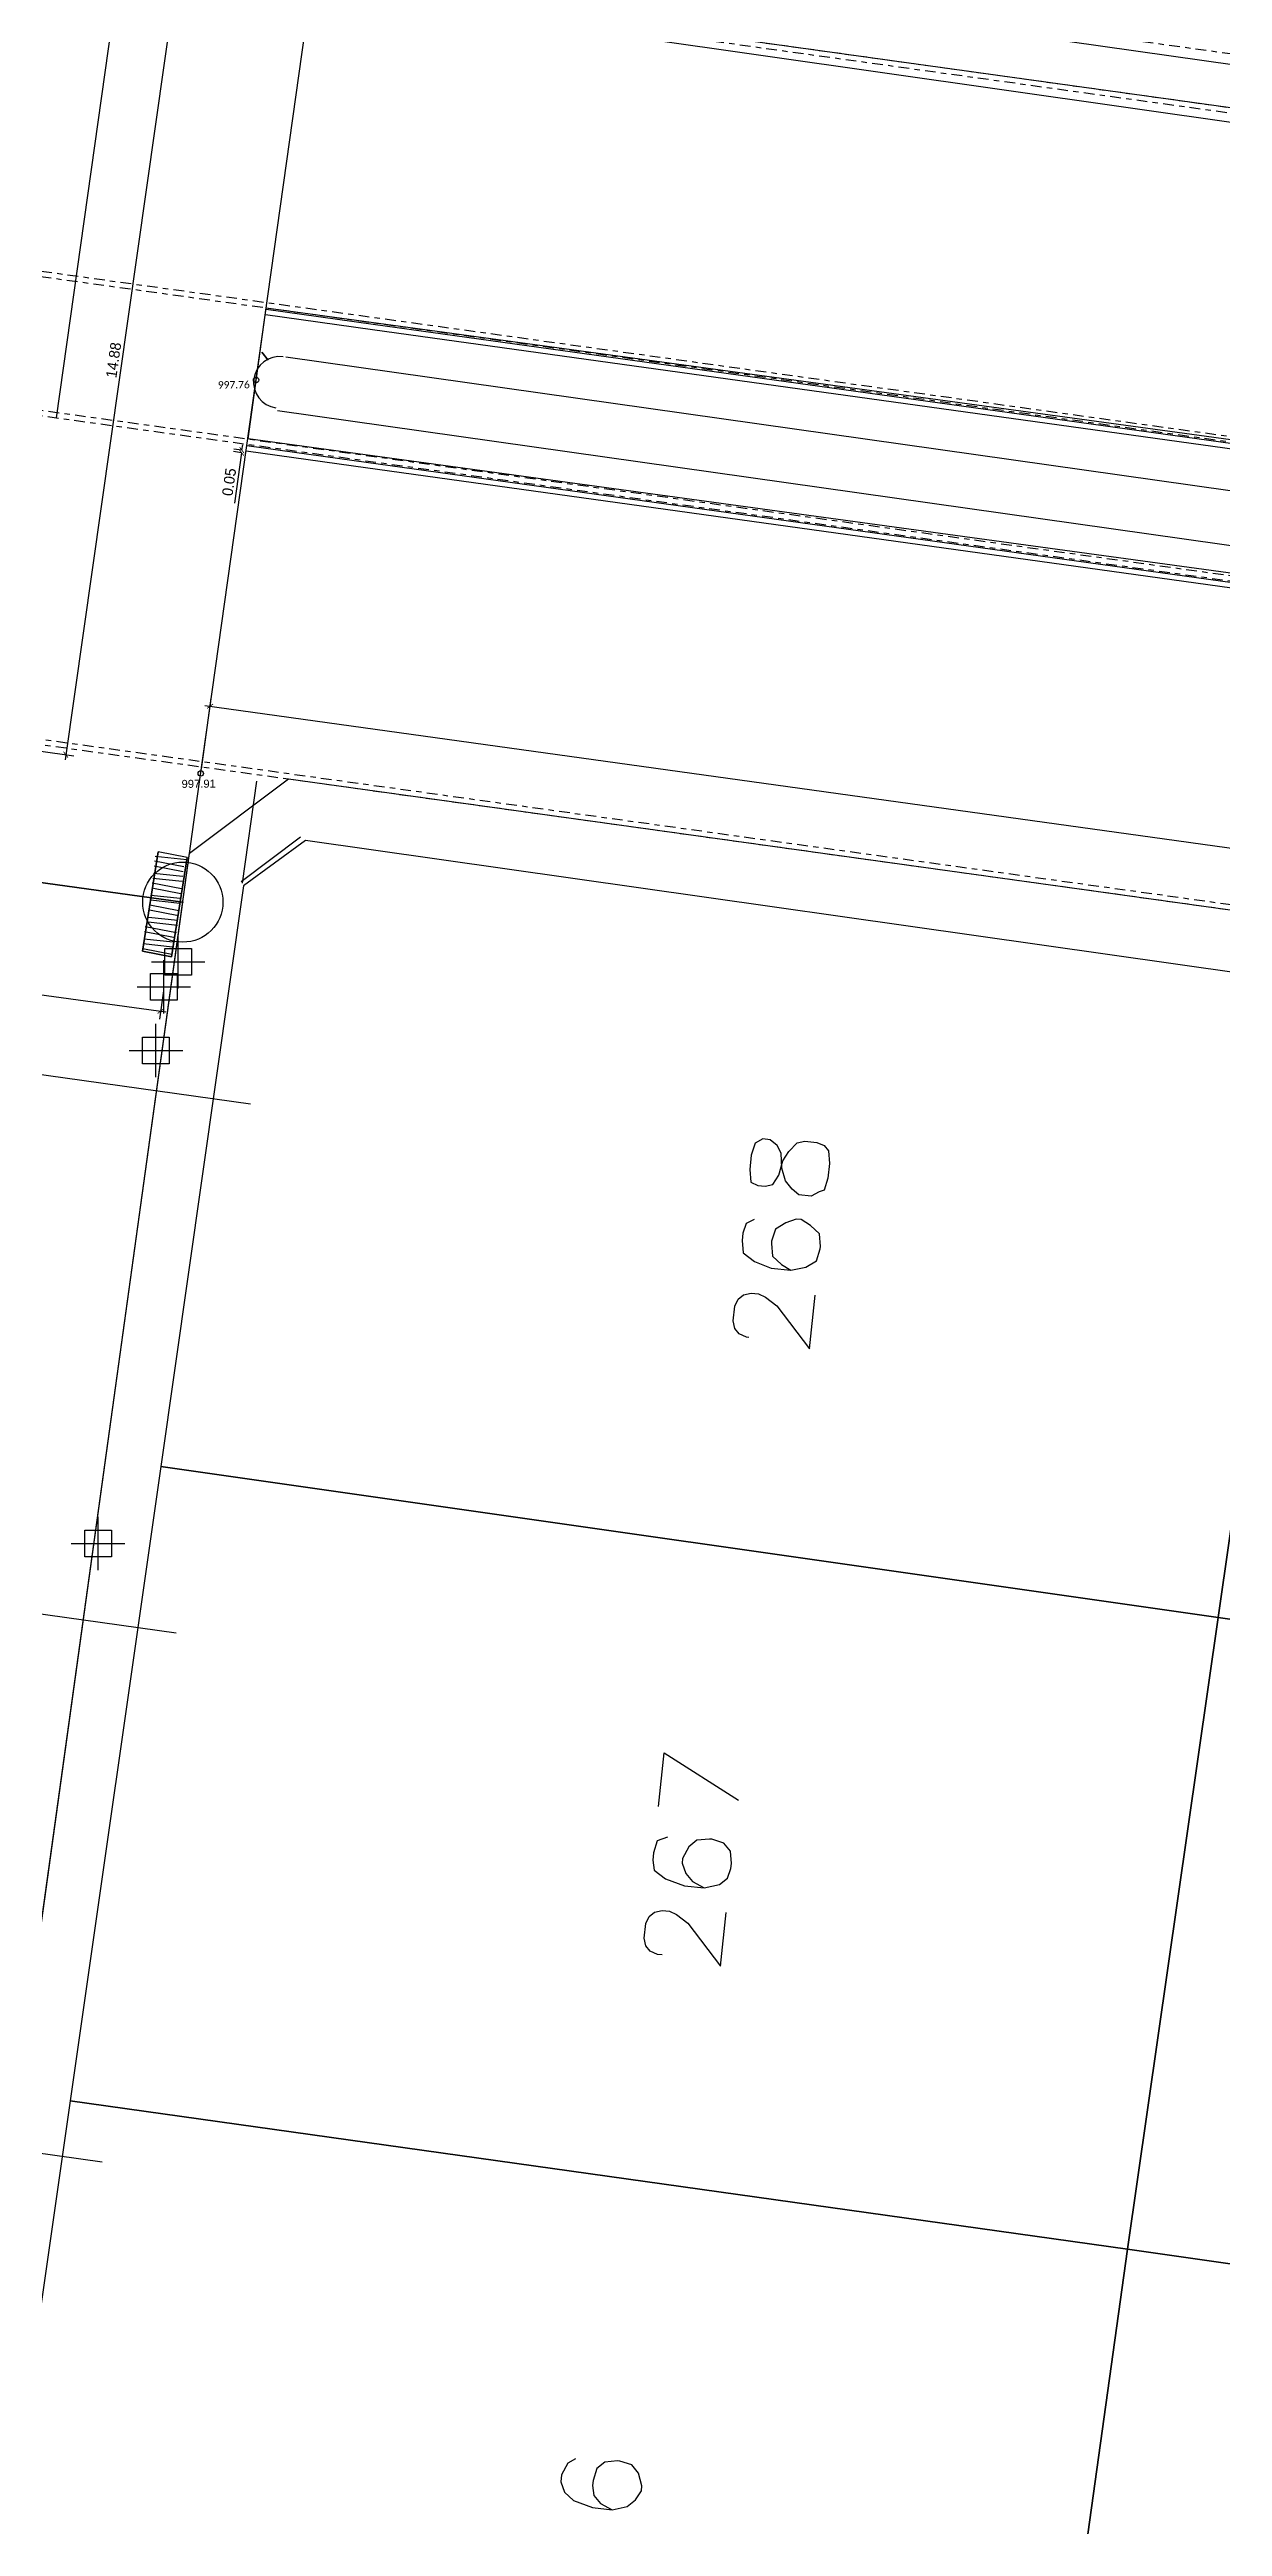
# Model space of a CAD drawing. Header units: metres. Extents: x 678 to 2349, y 417 to 1219.
# Drawn here: x 1008.69 to 1030.64, y 990.72 to 1037.1 of the extents above; entities that cross this region are included whole.
import ezdxf

# ---------------------------------------------------------------- set-up
doc = ezdxf.new("R2010")
doc.units = ezdxf.units.M
doc.header["$PDMODE"] = 32
doc.header["$PDSIZE"] = 1.5
doc.linetypes.add('CENTRO1', pattern=[0.44000000000000006, 0.2, -0.08, 0.08, -0.08])
for name, color, linetype in [('12-CONDICIONES EXISTENTES', 2, 'Continuous'), ('C-ANNO-MATC-TEXT', 150, 'Continuous'), ('C-ROAD-PROF-TEXT', 11, 'Continuous'), ('PUNTOS V', 4, 'Continuous')]:
    doc.layers.add(name, color=color, linetype=linetype)
doc.layers.add('PDF2_area escolar', color=7, linetype='Continuous', true_color=0x989898)
doc.layers.add('PDF_Geometry', color=7, linetype='Continuous', true_color=0x797979)
doc.styles.add('CITY2', font='stylu.ttf', dxfattribs={"height": 0.2})
doc.styles.get("Standard").update_dxf_attribs({"font": 'arial.ttf'})
doc.dimstyles.new('COTAS2', dxfattribs={"dimtxt": 0.02, "dimasz": 0.1, "dimexe": 0.15, "dimexo": 0.08, "dimgap": 0.05, "dimtad": 1, "dimzin": 0, "dimdsep": 46, "dimtxsty": 'CITY2', "dimblk": 'ARCHTICK', "dimcen": 1, "dimdle": 0.1, "dimclrd": 1, "dimclre": 1, "dimclrt": 2, "dimadec": 0, "dimazin": 0, "dimtfac": 1, "dimtofl": 0, "dimtmove": 0, "dimatfit": 3, "dimldrblk": 'ARCHTICK', "dimfxl": 0.18, "dimtolj": 1, "dimtzin": 0, "dimarcsym": 0})

# ---------------------------------------------------------------- blocks, each defined once
blk = doc.blocks.new('base')
at = {"layer": 'PDF_Geometry', "lineweight": 25, "extrusion": (-0.0007874166417946805, 0.0633644376725456, 0.9979901442466627)}
for points, elevation in [([(-314.3552819679592, -197.288328509713), (-299.6011355210287, -195.6808180470181), (-292.7439177582637, -194.188423358189), (-282.662948257382, -192.1106340516308), (-274.4763597311322, -190.3610624671207), (-258.0365534531994, -185.1542219933494), (-248.0293833124518, -180.6098816317743), (-240.5388730459387, -177.7099154838506), (-228.6433763332012, -174.0422723837931), (-222.7333490577522, -172.7139865559868), (-217.3844782585458, -171.0398673987778), (-209.934716274275, -169.2478944648578), (-202.1600529677526, -164.759179990033), (-196.1955155376124, -160.284237653118), (-195.0726549845591, -159.8166968121014), (-178.094814639811, -157.4569346023494), (-154.2977462807728, -156.6143117616438), (-136.6673344922945, -154.6113964854389), (-124.4364601882693, -153.1635935482933), (-118.0655043404745, -151.4735015854369), (-100.7902966838343, -146.6455352535), (-80.95492233695109, -140.9667423377788), (-73.38455830766388, -139.3284122613087), (-61.69391873819029, -135.8215718879393), (-40.50438788576779, -131.6043129854339), (-37.7266973809482, -130.8724353794983), (-17.66112228271595, -129.4411323176498), (1.311326940559981, -127.4607918503023), (21.09219113275145, -124.9286554436886), (41.00632404127121, -122.8299135990616), (47.37618468792716, -123.4582366358462), (63.59242301410231, -123.186151339279), (81.4023688686827, -124.3117190987972), (85.63932086076117, -96.07220161470705), (88.70494628227688, -66.39317732569197), (92.81084049122336, -40.78101362330841), (97.16015998885986, -22.38567315100005), (100.5964250127508, -1.561781637611383), (102.4825201206243, 8.319847787536474), (109.6910061566435, 37.36063063676244), (117.5278049639873, 76.62006330413116), (126.2165255562537, 115.6377442808987), (131.5129944793656, 149.5923503001781), (134.6821642045726, 173.9726126092042), (136.9157149126355, 195.5905993530313), (139.9559967260671, 229.6779162226085), (141.5584555981193, 250.6763723351369), (142.6140777324096, 271.3697434005035), (143.2522986412805, 283.2101823579814), (147.0657642089188, 312.9382202650764), (152.5802840162566, 355.6306631493014), (153.5538003927352, 396.0415753157624), (150.869116329812, 418.0202524625785), (151.7766024087249, 438.638728966674), (150.9593231761023, 458.0275047451501), (151.7766024087249, 438.638728966674), (150.869116329812, 418.0202524625785), (153.5538003927352, 396.0415753157624), (152.5802840162566, 355.6306631493014), (147.0657642089188, 312.9382202650764), (143.2522986412805, 283.2101823579814), (142.6140777324096, 271.3697434005035), (141.5584555981193, 250.6763723351369), (139.9559967260671, 229.6779162226085), (136.9157149126355, 195.5905993530313), (134.6821642045726, 173.9726126092042), (131.5129944793656, 149.5923503001781), (126.2165255562537, 115.6377442808987), (117.5278049639873, 76.62006330413116), (109.6910061566435, 37.36063063676244), (102.4825201206243, 8.319847787536474), (100.5964250127508, -1.561781637611383), (97.16015998885986, -22.38567315100005), (92.81084049122336, -40.78101362330841), (88.70494628227688, -66.39317732569197), (85.63932086076117, -96.07220161470705), (81.4023688686827, -124.3117190987972), (63.59242301410231, -123.186151339279), (47.37618468792716, -123.4582366358462), (41.00632404127121, -122.8299135990616), (21.09219113275145, -124.9286554436886), (1.311326940559981, -127.4607918503023), (-17.66112228271595, -129.4411323176498), (-37.7266973809482, -130.8724353794983), (-40.50438788576779, -131.6043129854339), (-61.69391873819029, -135.8215718879393), (-73.38455830766388, -139.3284122613087), (-80.95492233695109, -140.9667423377788), (-100.7902966838343, -146.6455352535), (-118.0655043404745, -151.4735015854369), (-124.4364601882693, -153.1635935482933), (-136.6673344922945, -154.6113964854389), (-154.2977462807728, -156.6143117616438), (-178.094814639811, -157.4569346023494), (-195.0726549845591, -159.8166968121014), (-196.1955155376124, -160.284237653118), (-202.1600529677526, -164.759179990033), (-209.934716274275, -169.2478944648578), (-217.3844782585458, -171.0398673987778), (-222.7333490577522, -172.7139865559868), (-228.6433763332012, -174.0422723837931), (-240.5388730459387, -177.7099154838506), (-248.0293833124518, -180.6098816317743), (-258.0365534531994, -185.1542219933494), (-274.4763597311322, -190.3610624671207), (-282.662948257382, -192.1106340516308), (-292.7439177582637, -194.188423358189), (-299.6011355210287, -195.6808180470181), (-314.3552819679592, -197.288328509713), (-312.1778944817551, -178.4458316029707), (-309.1458369423215, -157.8978380592135), (-306.8759495529501, -132.8991505854866), (-305.8230654215067, -118.0018170192225), (-298.6426917927975, -78.80241157407607), (-291.0553418804041, -45.07743817465702), (-282.2520531148432, -15.11589338187745), (-275.644913971278, 10.47314791107899), (-270.3186795736881, 33.89796466241295), (-263.824992871361, 63.1639787960239), (-258.1496190100342, 86.40761867954808), (-284.4243546828334, 123.8876732260906)], 0.02550386025637508), ([(-130.3854149002404, -12.40663241729122), (-171.0827013053684, -6.112326852534932)], 0.02550386025634938), ([(-128.5896292932566, -4.044363559844218), (-128.2724354408133, -2.181370330477242), (-127.7294524379559, -2.293159439085902), (-128.0466462903981, -4.156152668453004)], 0.02550386025633633), ([(-128.5841224911845, -3.998656076100489), (-127.9899252025103, -4.070244503037461)], 0.02550386025637413), ([(-128.4723333825752, -3.455673073242068), (-127.9293503797174, -3.567462181850845)], 0.02550386025639126), ([(-128.4888537887913, -3.592795524474873), (-127.9403639838617, -3.658877149339807)], 0.02550386025606682), ([(-128.4998673929358, -3.684210491962881), (-127.9513775880057, -3.750292116827706)], 0.02550386025635851), ([(-128.5108809970799, -3.775625459450362), (-127.9678979942219, -3.887414568060625)], 0.02550386025606657), ([(-128.521894601224, -3.867040426939516), (-127.978911598366, -3.978829535548408)], 0.02550386025635093), ([(-128.4117585597824, -2.952890752056708), (-127.8687755569247, -3.064679860665255)], 0.02550386025635959), ([(-128.4227721639267, -3.044305719544297), (-127.8797891610686, -3.156094828152966)], 0.02550386025606968), ([(-128.439292570143, -3.181428170777294), (-127.890802765213, -3.247509795642116)], 0.02550386025632684), ([(-128.4503061742872, -3.272843138264999), (-127.9018163693568, -3.338924763129933)], 0.02550386025615772), ([(-128.4613197784311, -3.364258105752673), (-127.9183367755736, -3.476047214362816)], 0.02550386025631909), ([(-128.3164898573899, -2.547030200430842), (-127.773506854532, -2.65881930903962)], 0.02550386025636037), ([(-128.373210945278, -2.632938365846722), (-127.7845204586761, -2.750234276527314)], 0.02550386025629725), ([(-128.3897313514944, -2.77006081707985), (-127.8412415465644, -2.836142441944553)], 0.02550386025636717), ([(-128.4007449556383, -2.861475784567651), (-127.8522551507084, -2.927557409432473)], 0.02550386025631846), ([(-128.2779422428856, -2.227077814221309), (-127.7349592400276, -2.338866922829862)], 0.02550386025634459), ([(-128.2944626491018, -2.364200265454326), (-127.7459728441721, -2.430281890318911)], 0.02550386025636758), ([(-128.3054762532459, -2.455615232941787), (-127.7569864483159, -2.521696857806608)], 0.02550386025630463), ([(-139.1161329577862, 2.881115964602671), (-138.9679969024101, 2.956010525873791), (-138.9002622103771, 3.133333658778716), (-138.8837418041609, 3.270456110011734), (-138.9019152775448, 3.504500330804821), (-139.1139322900495, 3.669156792396326), (-139.4228710721143, 3.799119374390338), (-139.7885309420673, 3.843173790966768), (-140.0737894486771, 3.784799635909847), (-140.27313978987, 3.669704392966934), (-140.3463812839746, 3.446673776318153), (-140.3518880860467, 3.400966292572489), (-140.3337146126633, 3.166922071779755), (-140.1674050839024, 3.007772412260168), (-139.9955887530695, 2.894330236482721), (-139.9041737855808, 2.883316632338405), (-139.7103302464606, 2.9527043915392), (-139.5109799052676, 3.067799634482565), (-139.4377384111629, 3.290830251131005), (-139.4322316090905, 3.336537734876665), (-139.4504050824751, 3.570581955669761), (-139.6167146112355, 3.729731615189336), (-139.7885309420673, 3.843173790966768)], 0.02550386025631163), ([(-138.9889289095592, 5.091595590538351), (-138.9432214258157, 5.086088788466324), (-138.811605776655, 5.023860898506467), (-138.7312044133112, 4.921432326872539), (-138.7020173357822, 4.778803073569184), (-138.7350581482151, 4.504558171104644), (-138.7972860381755, 4.372942521943328), (-138.899714609808, 4.292541158598691), (-139.0423438631128, 4.263354081070857), (-139.1794663143453, 4.279874487287088), (-139.3110819635049, 4.342102377247048), (-139.5230989760108, 4.506758838840731), (-140.1206023990196, 5.320680609828872), (-140.2417520446052, 4.315115967457348)], 0.02550386025632956), ([(-137.189289567671, 13.8707386037545), (-137.3104392132568, 12.86517396138241), (-138.6849698599169, 13.77271136759592)], 0.0255038602563108), ([(-137.3517453615271, 14.44676241904551), (-137.1579018224068, 14.51615017824492), (-137.0846603283018, 14.73918079489347), (-137.0681399220857, 14.87630324612648), (-137.0918201975416, 15.06463998317561), (-137.303837210046, 15.22929644476894), (-137.6584834758553, 15.36476582883329), (-138.0241433458087, 15.40882024540961), (-138.3094018524174, 15.3504460903545), (-138.4630447098667, 15.22984404533784), (-138.5307794018993, 15.05252091243302), (-138.5417930060432, 14.9611059449451), (-138.5236195326595, 14.72706172415065), (-138.4030174876426, 14.57341886670322), (-138.1799868709942, 14.50017737259895), (-138.1342793872505, 14.49467057052703), (-137.9002351664573, 14.51284404391045), (-137.7465923090086, 14.63344608892563), (-137.6276433311599, 14.85096990350385), (-137.6166297270159, 14.9423848709912), (-137.6860174862153, 15.13622841011269), (-137.806619531232, 15.28987126756206), (-138.0241433458087, 15.40882024540961)], 0.02550386025635143), ([(-137.2245413133008, 16.65724204498153), (-137.1331263458124, 16.64622844083712), (-137.0015106966517, 16.58400055087737), (-136.9211093333072, 16.48157197924526), (-136.8919222557792, 16.33894272593998), (-136.9249630682114, 16.06469782347566), (-136.9871909581722, 15.93308217431457), (-137.089619529805, 15.85268081096971), (-137.2322487831093, 15.8234937334421), (-137.369371234342, 15.840014139658), (-137.5009868835023, 15.9022420296183), (-137.713003896007, 16.06689849121197), (-138.3105073190166, 16.88082026220023), (-138.4316569646019, 15.87525561982814)], 0.02550386025633755), ([(-135.4849291936357, 26.09281023683207), (-135.3367931382589, 26.16770479810523), (-135.2178441604102, 26.38522861268162), (-135.2013237541941, 26.52235106391316), (-135.2707115133946, 26.71619460303432), (-135.4370210421549, 26.87534426255584), (-135.7916673079639, 27.01081364661985), (-136.157327177918, 27.05486806319629), (-136.4425856845266, 26.99649390814152), (-136.5962285419747, 26.87589186312427), (-136.7096707177515, 26.7040755322915), (-136.7206843218956, 26.61266056480381), (-136.6568033647679, 26.3731095419388), (-136.5362013197516, 26.2194666844899), (-136.3131707031031, 26.14622519038563), (-136.2674632193593, 26.1407183883137), (-136.0334189985652, 26.1588918616971), (-135.8797761411171, 26.27949390671355), (-135.8065346470127, 26.50252452336233), (-135.7955210428685, 26.59393949085048), (-135.8192013183242, 26.78227622789925), (-135.9398033633404, 26.93591908534839), (-136.157327177918, 27.05486806319629)], 0.02550386025637508)]:
    blk.add_lwpolyline(points, dxfattribs=dict(at, elevation=elevation))
for points, elevation in [([(-158.2589542851178, -127.5261991578861), (-188.1219139757093, -122.9081723562364), (-189.4722167463443, -121.0297641872516), (-173.080037921282, -15.3777317807218), (-171.2016297522968, -14.02742901008577), (-132.7385032485612, -20.00619378956631), (-131.3882004779265, -21.88460195855043), (-147.5033861322186, -125.6224268498986), (-149.2209915745142, -127.177586763798)], 0.02550386025630225), ([(-152.1680375747387, -18.08267706470658), (-153.9709727855025, -29.96827590535814), (-134.2110200695413, -32.99813277705397), (-132.5347413064348, -22.1638060625188), (-133.3679420174047, -20.99689109288969)], 0.02550386025631712), ([(-127.7294524379559, -2.293159439085902), (-128.2724354408133, -2.181370330477242), (-128.5896292932566, -4.044363559844218), (-128.0466462903981, -4.156152668453004)], 0.02550386025633633), ([(-147.7097080331802, 10.45476559730398), (-149.5583507276879, -1.425326441275327), (-130.8039626540975, -4.334033667386289), (-129.6370476844678, -3.500832956417358), (-127.9552621192903, 7.379201241863943)], 0.02550386025630774), ([(-167.4641539470691, 13.53032995274604), (-169.1916469959912, 2.655802556537014), (-168.3584462850218, 1.48888758690767), (-149.5583507276879, -1.425326441275327), (-147.7097080331802, 10.45476559730398)], 0.02550386025636675), ([(-139.0434390642506, 1.944939081429881), (-139.0616125376352, 2.178983302222401), (-139.1932281867952, 2.241211192184188), (-139.3303506380277, 2.257731598400305), (-139.4729798913329, 2.228544520871107), (-139.5864220671087, 2.056728190039683), (-139.6651703632858, 1.787990089645817), (-139.7786125390626, 1.616173758813269), (-139.9377621985828, 1.44986423005389), (-140.0803914518872, 1.420677152525257), (-140.3089288706086, 1.448211162885347), (-140.4405445197691, 1.510439052846564), (-140.5209458831131, 1.612867624478671), (-140.5391193564971, 1.846911845271419), (-140.5060785440643, 2.121156747735846), (-140.4328370499604, 2.344187364384515), (-140.3359152803999, 2.378881243985874), (-140.1877792250231, 2.453775805257212), (-139.9592418063021, 2.426241794897007), (-139.8331329592134, 2.318306421192859), (-139.7125309141973, 2.164663563743952), (-139.6486499570697, 1.925112540879063), (-139.6359832857571, 1.645360836342238), (-139.5610887244859, 1.497224780965041), (-139.4349798773966, 1.389289407260991), (-139.2978574261644, 1.372769001044989), (-139.1497213707884, 1.447663562316337), (-139.0764798766834, 1.670694178965226)], 0.02550386025639807), ([(-145.8665721407443, 22.28915015214102), (-147.7097080331802, 10.45476559730398), (-127.9552621192903, 7.379201241863943), (-126.1066194247826, 19.25929328044427)], 0.02550386025631424), ([(-165.666725538378, 25.37022130965376), (-167.4641539470691, 13.53032995274604), (-147.7097080331802, 10.45476559730398), (-145.8665721407443, 22.28915015214102)], 0.02550386025636264), ([(-144.0636369299814, 34.17474899279259), (-145.8665721407443, 22.28915015214102), (-126.1066194247826, 19.25929328044427), (-124.2634835323469, 31.09367783528018)], 0.02550386025638218), ([(-163.8180828438703, 37.25031334823456), (-165.666725538378, 25.37022130965376), (-145.8665721407443, 22.28915015214102), (-144.0636369299814, 34.17474899279259)], 0.02550386025633822)]:
    blk.add_lwpolyline(points, close=True, dxfattribs=dict(at, elevation=elevation))
at = {"layer": 'PDF_Geometry', "color": 1, "lineweight": 40, "extrusion": (-0.0007874166417946805, 0.0633644376725456, 0.9979901442466627), "elevation": 0.02550386025638007}
blk.add_lwpolyline([(-130.2213060392163, -13.35382290460651), (-130.1007039942006, -13.50746576205586)], dxfattribs=at)
at = {"layer": 'PDF_Geometry', "lineweight": 25, "extrusion": (-0.0007874166417946805, 0.0633644376725456, 0.9979901442466627), "elevation": 0.02550386025608076}
blk.add_lwpolyline([(-171.0947573503332, -6.15751702229521, 0.9999880576902875), (-171.2495584346976, -7.112384692835115), (-130.5522720295706, -13.40669025759117)], format="xyb", dxfattribs=at)
blk = doc.blocks.new('_ArchTick')
at = {"color": 0, "linetype": 'ByBlock', "const_width": 0.15}
blk.add_lwpolyline([(-0.5, -0.5), (0.5, 0.5)], dxfattribs=at)
blk = doc.blocks.new('*D4328')
at = {"layer": 'Defpoints', "color": 0, "transparency": 16777216}
for p in [(1010.045974979805, 1038.77572098905, 996.877), (1007.738541557656, 1024.073729778112, 996.877), (1008.991997195083, 1023.895317745576)]:
    blk.add_point(p, dxfattribs=at)
at = {"layer": 'PUNTOS V', "color": 1, "lineweight": -2, "transparency": 16777216}
blk.add_line((1011.102978923048, 1038.726279031125), (1008.977905610455, 1023.796315587808), dxfattribs=at)
at = {"layer": 'PUNTOS V', "color": 1, "linetype": 'Continuous', "lineweight": -2, "transparency": 16777216}
for p, q in [((1010.125176706019, 1038.764447721347), (1011.237390575071, 1038.606139496415)), ((1007.81774328387, 1024.062456510409), (1009.140500431735, 1023.874180368633))]:
    blk.add_line(p, q, dxfattribs=at)
at = {"layer": 'PUNTOS V', "color": 1, "lineweight": -2, "transparency": 16777216, "xscale": 0.1, "yscale": 0.1, "zscale": 0.1}
for p, rotation in [((1011.08888733842, 1038.627276873357), 81.8991542209361), ((1008.991997195083, 1023.895317745576), 261.8991542209362)]:
    blk.add_blockref('_ArchTick', p, dxfattribs=dict(at, rotation=rotation))
at = {"layer": 'PUNTOS V', "color": 2, "transparency": 16777216, "insert": (1009.8875179967, 1031.283063959222), "char_height": 0.2, "attachment_point": 5, "rotation": 81.89915422093613, "style": 'CITY2'}
blk.add_mtext('\\A1;14.88', dxfattribs=at)
blk = doc.blocks.new('*D4418')
at = {"layer": '12-CONDICIONES EXISTENTES', "color": 1, "linetype": 'Continuous', "lineweight": -2, "transparency": 16777216}
for p, q in [((1011.529783663857, 1023.622436541189), (1011.714513129252, 1024.951365215638)), ((1051.028094006928, 1018.131922344313), (1051.212823472323, 1019.460851018762))]:
    blk.add_line(p, q, dxfattribs=at)
at = {"layer": '12-CONDICIONES EXISTENTES', "color": 1, "lineweight": -2, "transparency": 16777216}
blk.add_line((1011.5948131171, 1024.816561999464), (1051.291218744118, 1019.298511309016), dxfattribs=at)
at = {"layer": 'Defpoints', "color": 0, "transparency": 16777216}
for p in [(1011.518769066428, 1023.543198427611, 996.877), (1051.192171102144, 1019.312279555802), (1051.017079409499, 1018.052684230735, 996.877)]:
    blk.add_point(p, dxfattribs=at)
at = {"layer": '12-CONDICIONES EXISTENTES', "color": 1, "lineweight": -2, "transparency": 16777216, "xscale": 0.1, "yscale": 0.1, "zscale": 0.1}
for p, rotation in [((1011.693860759073, 1024.802793752678), 172.0862372405854), ((1051.192171102144, 1019.312279555802), 352.0862372405854)]:
    blk.add_blockref('_ArchTick', p, dxfattribs=dict(at, rotation=rotation))
at = {"layer": '12-CONDICIONES EXISTENTES', "color": 2, "transparency": 16777216, "insert": (1031.464162183725, 1022.209661070682), "char_height": 0.2, "attachment_point": 5, "rotation": 352.0862372405854, "style": 'CITY2'}
blk.add_mtext('\\A1;39.88', dxfattribs=at)
blk = doc.blocks.new('*D4816')
at = {"layer": '12-CONDICIONES EXISTENTES', "color": 1, "lineweight": -2, "transparency": 16777216}
for p, q in [((1012.289366709846, 1029.594746094356), (1012.303160813588, 1029.693790138609)), ((1012.28306214722, 1029.549478247211), (1012.15158394025, 1028.605442042107))]:
    blk.add_line(p, q, dxfattribs=at)
at = {"layer": '12-CONDICIONES EXISTENTES', "color": 1, "linetype": 'Continuous', "lineweight": -2, "transparency": 16777216}
for p, q in [((1012.28275836311, 1029.549520555959), (1012.134496080841, 1029.570169402824)), ((1012.289062925735, 1029.594788403104), (1012.140800643466, 1029.615437249969))]:
    blk.add_line(p, q, dxfattribs=at)
at = {"layer": 'Defpoints', "color": 0, "transparency": 16777216}
for p in [(1012.28306214722, 1029.549478247211), (1012.361993598512, 1029.538485272966, 996.877), (1012.368298161138, 1029.58375312011, 996.877)]:
    blk.add_point(p, dxfattribs=at)
at = {"layer": '12-CONDICIONES EXISTENTES', "color": 1, "lineweight": -2, "transparency": 16777216, "xscale": 0.1, "yscale": 0.1, "zscale": 0.1}
for p, rotation in [((1012.289366709846, 1029.594746094356), 262.0712795764022), ((1012.28306214722, 1029.549478247211), 82.07127957640218)]:
    blk.add_blockref('_ArchTick', p, dxfattribs=dict(at, rotation=rotation))
at = {"layer": '12-CONDICIONES EXISTENTES', "color": 2, "transparency": 16777216, "insert": (1012.049959916767, 1028.999804029927), "char_height": 0.2, "attachment_point": 5, "rotation": 82.07127957640218, "style": 'CITY2'}
blk.add_mtext('\\A1;0.05', dxfattribs=at)
blk = doc.blocks.new('*U4907')
at = {"color": 0, "linetype": 'ByBlock', "lineweight": -2, "transparency": 16777216}
for p, q in [((0, -1), (0, 1)), ((-1, 0), (1, 0))]:
    blk.add_line(p, q, dxfattribs=at)
blk.add_lwpolyline([(-0.5, -0.5), (-0.5, 0.5), (0.5, 0.5), (0.5, -0.5)], close=True, dxfattribs=at)
blk = doc.blocks.new('*D5299')
at = {"layer": '12-CONDICIONES EXISTENTES', "color": 1, "linetype": 'Continuous', "lineweight": -2, "transparency": 16777216}
for p, q in [((1003.864216378447, 1020.415730122327), (1003.792601304978, 1019.889291199594)), ((1010.818216378447, 1019.469730122328), (1010.746601304978, 1018.943291199594))]:
    blk.add_line(p, q, dxfattribs=at)
at = {"layer": '12-CONDICIONES EXISTENTES', "color": 1, "lineweight": -2, "transparency": 16777216}
blk.add_line((1003.713733248299, 1020.051401747171), (1010.86590794248, 1019.078442693289), dxfattribs=at)
at = {"layer": 'Defpoints', "color": 0, "transparency": 16777216}
for p in [(1003.875, 1020.495, 998.4290000000001), (1010.829, 1019.549, 998.432), (1010.76682059539, 1019.09192222023)]:
    blk.add_point(p, dxfattribs=at)
at = {"layer": '12-CONDICIONES EXISTENTES', "color": 1, "lineweight": -2, "transparency": 16777216, "xscale": 0.1, "yscale": 0.1, "zscale": 0.1}
for p, rotation in [((1003.81282059539, 1020.03792222023), 172.2532185186701), ((1010.76682059539, 1019.09192222023), 352.2532185186701)]:
    blk.add_blockref('_ArchTick', p, dxfattribs=dict(at, rotation=rotation))
at = {"layer": '12-CONDICIONES EXISTENTES', "color": 2, "transparency": 16777216, "insert": (1007.311105617067, 1019.721387379582), "char_height": 0.2, "attachment_point": 5, "rotation": 352.2532185186701, "style": 'CITY2'}
blk.add_mtext('\\A1;7.02', dxfattribs=at)

msp = doc.modelspace()

# ---------------------------------------------------------------- linework, layer by layer
for p, q in [((1012.403414084313, 1029.80633325399, 997.203), (1012.745057163537, 1032.262688278496, 997.203)), ((1012.745057163537, 1032.262688278496, 997.203), (1054.424488067734, 1026.566651274544, 997.203)), ((1054.082844988536, 1024.110296250034, 997.203), (1012.403414084313, 1029.80633325399, 997.203))]:
    msp.add_line(p, q)
for points, elevation in [([(1055.419170685398, 1033.691950200932), (1054.157101112353, 1032.762559744998), (1015.116723791738, 1038.192505574827), (1013.820709059152, 1039.911083308184), (1028.254548001374, 1143.727596461635), (1030.31750043934, 1145.638783874216), (1031.941635071347, 1145.69979359849), (1039.028, 1145.966), (1048.258455171175, 1144.692524110194), (1058.156932357435, 1143.270091463979), (1069.069641710812, 1141.688846933193), (1070.264626979768, 1140.035734557404)], 0.003000000000042746), ([(1043.301251914526, 946.8865792466187), (1040.588382100039, 944.8053410303307), (1002.982014692234, 950.062907803346), (1001.598086658931, 951.9135039467404), (1011.309681358736, 1022.047518864445), (1013.162704346152, 1023.441045619634), (1051.689049898376, 1018.082594095155), (1052.997201747201, 1016.342443565732)], 1003.234976400559)]:
    msp.add_lwpolyline(points, close=True, dxfattribs=dict(elevation=elevation))
at = {"color": 2, "elevation": 996.877, "flags": 128}
for points in [[(1012.727607188124, 1032.13861067889), (1014.731690278035, 1031.857350401642), (1052.439389396665, 1026.618450021625), (1052.550393053115, 1026.596982261447)], [(1012.741533894597, 1032.237636165667), (1014.745519998335, 1031.956389503074), (1052.455775456427, 1026.717133959308), (1052.566818975472, 1026.695658489828)], [(1012.382224867609, 1029.682778606882), (1014.388713187835, 1029.401180689856), (1052.033015114623, 1024.171088367084), (1052.143030178746, 1024.149811797572)], [(1012.368298161137, 1029.58375312011), (1014.374883465323, 1029.302141588732), (1052.016629054861, 1024.072404429401), (1052.126604256386, 1024.051135569191)]]:
    msp.add_lwpolyline(points, dxfattribs=at)
for points, elevation in [([(1043.301251914526, 946.8865792466187), (1040.588382100039, 944.8053410303305), (1002.982014692234, 950.062907803346), (1001.597883550136, 951.9120363855577), (1011.309681358736, 1022.047518864445), (1013.162704346152, 1023.441045619634)], 1003.234976400559), ([(1004.139448078442, 970.3421320128895), (1011.183157290202, 1021.133815033398), (1004.051210159113, 1022.121403064588), (996.979414042506, 971.2773107046008), (1004.139448078442, 970.3421320128895)], 1003.431), ([(1004.051210159113, 1022.121403064588), (1011.183157290202, 1021.133815033398)], 997.203)]:
    msp.add_lwpolyline(points, dxfattribs=dict(elevation=elevation))
msp.add_point((1011.183157290202, 1021.133815033398, 997.203))
at = {"layer": '12-CONDICIONES EXISTENTES', "color": 1}
for points, elevation in [([(1008.820066942707, 1030.20376185924), (1010.3155, 1040.837), (1024.857111389305, 1145.433667362443)], 2001.659), ([(1001.654239786927, 952.3199638083925), (1011.390385698277, 1022.630331803319), (1013.880813845004, 1040.338456836037), (1028.254548001374, 1143.727596461635)], 2001.659), ([(1012.276, 1021.523), (1013.385, 1022.357)], 1998.199), ([(1001.678789565688, 1018.865377185482), (1012.449993501372, 1017.353705901871)], 996.877), ([(1000.288972380424, 1008.96242771618), (1011.060176316108, 1007.450756432569)], 996.877), ([(998.8991551951608, 999.0594782468779), (1009.670359130845, 997.5478069632674)], 996.877)]:
    msp.add_lwpolyline(points, dxfattribs=dict(at, elevation=elevation))
at = {"layer": '12-CONDICIONES EXISTENTES', "color": 1, "linetype": 'CENTRO1', "elevation": 997.203}
for points in [[(960.3122560181337, 1046.824632003576), (1160.555401191474, 1018.973737475674)], [(960.2003217372632, 1045.729611780205), (1160.403865954721, 1017.884225166417)], [(960.4807637356647, 1039.531887544094), (1159.563534187274, 1011.84238417872)], [(960.4946019318862, 1039.630925457427), (1159.577310117888, 1011.941430752289)], [(960.1375764693718, 1037.075747293437), (1159.221891108049, 1009.386029154213)], [(960.1237382731504, 1036.976709380104), (1159.208115177436, 1009.286982580645)], [(959.293446499861, 1031.034434580128), (1158.381559340602, 1003.344188166516)]]:
    msp.add_lwpolyline(points, dxfattribs=at)
at = {"layer": '12-CONDICIONES EXISTENTES', "color": 7, "linetype": 'CENTRO1', "true_color": 0xffffff, "elevation": 997.203}
for points in [[(960.1993139408332, 1045.830714554111), (1160.417641885335, 1017.983271739986)], [(959.2796083036395, 1030.935396666795), (1158.367783409988, 1003.245141592947)]]:
    msp.add_lwpolyline(points, dxfattribs=at)
at = {"layer": '12-CONDICIONES EXISTENTES', "color": 7, "true_color": 0xffffff, "elevation": 1998.199}
msp.add_lwpolyline([(1011.309681358736, 1022.047518864445), (1013.162704346152, 1023.441045619634)], dxfattribs=at)
at = {"layer": '12-CONDICIONES EXISTENTES', "color": 1}
for centre in [(1012.554916027865, 1030.910694642878, 2001.659), (1011.518769066428, 1023.543198427611, 2001.659)]:
    msp.add_circle(centre, 0.05, dxfattribs=at)
at = {"layer": 'PDF_Geometry', "lineweight": 25, "extrusion": (-0.0007874166417946805, 0.0633644376725456, 0.9979901442466627)}
msp.add_arc((-1025.722563649173, -952.8949676746505, 1060.760059697806), 0.4834148071629855, 261.1801031327042, 81.17870089867259, dxfattribs=at)
at = {"layer": 'PUNTOS V', "color": 1, "elevation": 999.179}
msp.add_lwpolyline([(1012.298, 1021.489), (1012.565673712682, 1023.396271890905)], dxfattribs=at)

# ---------------------------------------------------------------- block references
at = {"layer": 'C-ANNO-MATC-TEXT', "lineweight": -2, "xscale": 0.5, "yscale": 0.5, "zscale": 0.5}
for p in [(1011.096, 1020.014, 998.3240000000001), (1010.829, 1019.549, 998.432), (1010.68, 1018.357, 998.417), (1009.596, 1009.122, 998.797)]:
    msp.add_blockref('*U4907', p, dxfattribs=at)
at = {"layer": 'PDF2_area escolar'}
msp.add_blockref('base', (882.736, 1016.336, 999.038), dxfattribs=at)

# ---------------------------------------------------------------- texts
at = {"layer": 'C-ROAD-PROF-TEXT', "color": 11, "linetype": 'Continuous', "lineweight": -3, "char_height": 0.15, "attachment_point": 8, "rotation": 0.5711076705277119}
for s, insert in [('{\\fCalibri|b0|i0|c0|p34;\\H0.91667x;\\C256;997.76}', (1012.137898034624, 1030.751220433275, 1995.065720524159)), ('{\\C2;997.91}', (1011.480812195657, 1023.273307078063, 2001.659))]:
    msp.add_mtext(s, dxfattribs=dict(at, insert=insert))

# ---------------------------------------------------------------- dimensions: what is measured, and where the dimension line sits
at = {"layer": '12-CONDICIONES EXISTENTES', "color": 1}
for p1, p2, distance, picture, middle in [((1012.368298161137, 1029.58375312011, 996.877), (1012.361993598512, 1029.538485272965, 996.877), -0.07969328381882385, '*D4816', (1012.049959916767, 1028.999804029927)), ((1011.518769066428, 1023.543198427611, 996.877), (1051.017079409499, 1018.052684230735, 996.877), 1.2717065242278551, '*D4418', (1031.464162183725, 1022.209661070682)), ((1003.875, 1020.495, 998.4290000000001), (1010.829, 1019.549, 998.432), -0.4612877357106978, '*D5299', (1007.311105617067, 1019.721387379582))]:
    dim = msp.add_aligned_dim(p1=p1, p2=p2, distance=distance, dimstyle='COTAS2', dxfattribs=at)
    dim.commit()
    dim.dimension.update_dxf_attribs({"geometry": picture, "text_midpoint": middle})
at = {"layer": 'PUNTOS V', "color": 1}
dim = msp.add_linear_dim(base=(1008.991997195083, 1023.895317745576), p1=(1010.045974979805, 1038.77572098905, 996.877), p2=(1007.738541557656, 1024.073729778112, 996.877), angle=81.89915422093614, dimstyle='COTAS2', override={"dimtmove": 1}, dxfattribs=at)
dim.commit()
dim.dimension.update_dxf_attribs({"geometry": '*D4328', "text_midpoint": (1009.8875179967, 1031.283063959222)})

doc.saveas('drawing.dxf')
